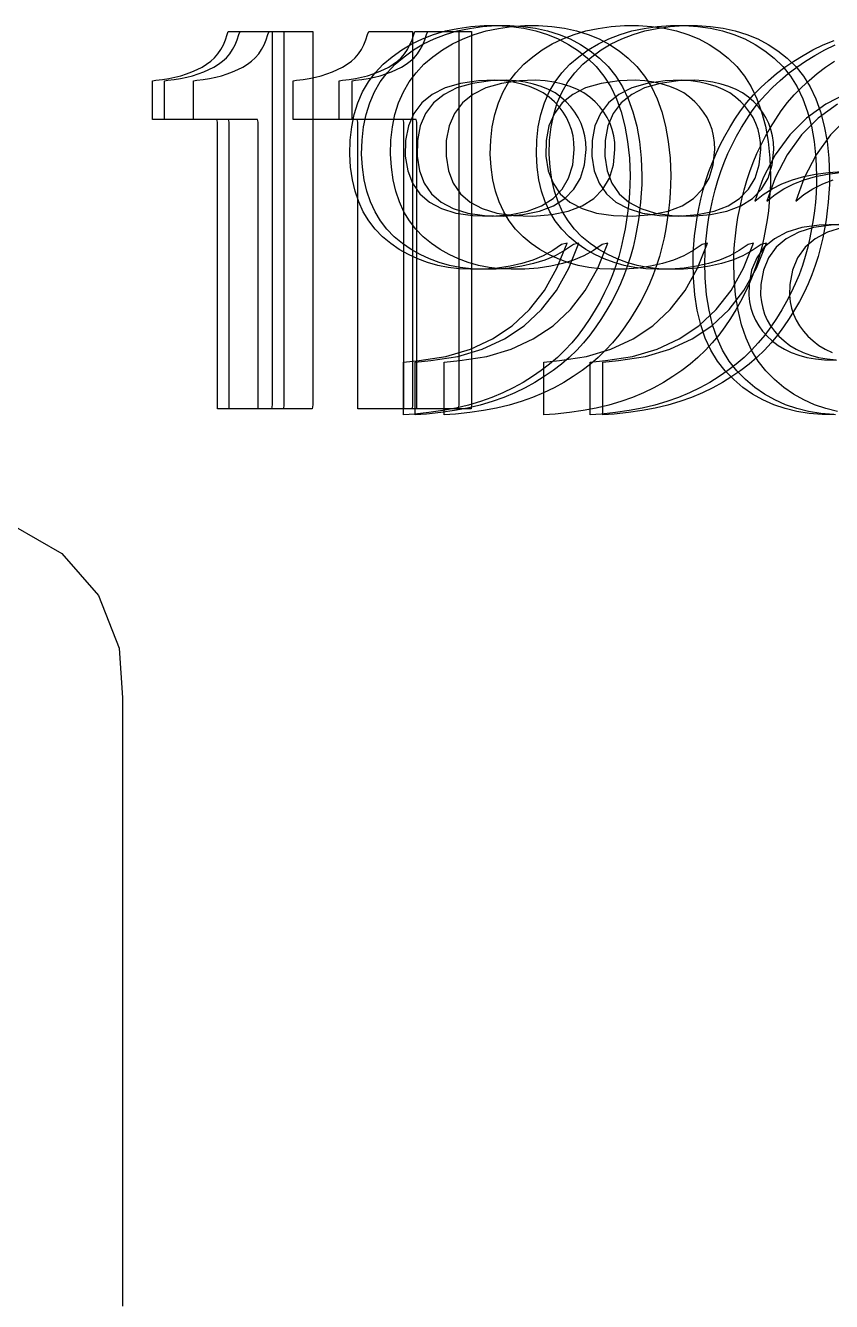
# Model space of a CAD drawing. Extents: x 1 to 47.7, y 0.2 to 35.
# Drawn here: x 36.9824 to 37.1277, y 11.7931 to 12.0232 of the extents above; entities that cross this region are included whole.
import ezdxf

# ---------------------------------------------------------------- set-up
doc = ezdxf.new("R2010")
doc.units = 0
doc.header["$MEASUREMENT"] = 0
for name, color, linetype in [('6_1__EMPTY_IO_BOARD_POSITI', 7, 'CONTINUOUS'), ('6_2___8__INDEPENDENT_INPUT', 7, 'CONTINUOUS'), ('6_3___8__OPTOISO_INDEPENDE', 7, 'CONTINUOUS'), ('6_4___24__OPTOISO_INDEPEND', 7, 'CONTINUOUS'), ('6_5___8__INDEPENDENT_INPUT', 7, 'CONTINUOUS'), ('6_6___8__INDEPENDENT_INPUT', 7, 'CONTINUOUS'), ('6_7___8__OPTOISO_INDEPENDE', 7, 'CONTINUOUS'), ('6_8___8__OPTOISO_INDEPENDE', 7, 'CONTINUOUS')]:
    doc.layers.add(name, color=color, linetype=linetype)

msp = doc.modelspace()

# ---------------------------------------------------------------- linework, layer by layer
at = {"layer": '6_1__EMPTY_IO_BOARD_POSITI'}
msp.add_lwpolyline([(36.98017, 11.93303), (36.98894, 11.92799), (36.99553, 11.92038), (36.99928, 11.91089), (36.99989, 11.90192), (36.99989, 11.89212), (36.99989, 11.87726), (36.99989, 11.83979), (36.99989, 11.82092), (36.99989, 11.80445), (36.99989, 11.79226)], dxfattribs=at)
at = {"layer": '6_2___8__INDEPENDENT_INPUT'}
for points in [[(37.09355, 11.99607), (37.09352, 11.99451), (37.09345, 11.99294), (37.09332, 11.99136), (37.09314, 11.98976), (37.09292, 11.98815), (37.09264, 11.98652), (37.09232, 11.98488), (37.09195, 11.98323), (37.09151, 11.98156), (37.09098, 11.97989), (37.09037, 11.97825), (37.0897, 11.97663), (37.08895, 11.97503), (37.08814, 11.97345), (37.08725, 11.9719), (37.08629, 11.97036), (37.08527, 11.96885), (37.08418, 11.96737), (37.08303, 11.96597), (37.08179, 11.96462), (37.08046, 11.96334), (37.07904, 11.96212), (37.07753, 11.96096), (37.07594, 11.95987), (37.07426, 11.95883), (37.07249, 11.95786), (37.07061, 11.95694), (37.06863, 11.95611), (37.06655, 11.95538), (37.06438, 11.95474), (37.06211, 11.95419), (37.05975, 11.95374), (37.05728, 11.95339), (37.05472, 11.95313), (37.05268, 11.95301), (37.05268, 11.95351), (37.05268, 11.95456), (37.05268, 11.95598), (37.05268, 11.95759), (37.05268, 11.95922), (37.05268, 11.9607), (37.05268, 11.96185), (37.05268, 11.96249), (37.05548, 11.96276), (37.06033, 11.96353), (37.06476, 11.96483), (37.06875, 11.96668), (37.07231, 11.96906), (37.07543, 11.97198), (37.07812, 11.97543), (37.08037, 11.97943), (37.08218, 11.98396), (37.08119, 11.98368), (37.0796, 11.9826), (37.07788, 11.98167), (37.07602, 11.9809), (37.07403, 11.98027), (37.0719, 11.97979), (37.06964, 11.97946), (37.06724, 11.97928), (37.06478, 11.97925), (37.06273, 11.97934), (37.06075, 11.97957), (37.05885, 11.97994), (37.05701, 11.98045), (37.05525, 11.9811), (37.05355, 11.98189), (37.05193, 11.98282), (37.05037, 11.98388), (37.04889, 11.98509), (37.04756, 11.98644), (37.04641, 11.98794), (37.04542, 11.98959), (37.0446, 11.99137), (37.04394, 11.99331), (37.04346, 11.99539), (37.04315, 11.99762), (37.043, 11.99999), (37.04307, 12.0025), (37.04334, 12.0049), (37.0438, 12.00716), (37.04446, 12.00926), (37.04531, 12.01122), (37.04635, 12.01302), (37.04759, 12.01468), (37.04903, 12.01619), (37.05065, 12.01756), (37.05236, 12.01879), (37.05418, 12.01987), (37.05609, 12.0208), (37.05811, 12.02158), (37.06023, 12.02221), (37.06246, 12.02268), (37.06479, 12.023), (37.06722, 12.02317), (37.06971, 12.02319), (37.0721, 12.02304), (37.07438, 12.02272), (37.07655, 12.02224), (37.07863, 12.02159), (37.0806, 12.02077), (37.08246, 12.01979), (37.08423, 12.01864), (37.08588, 12.01732), (37.08744, 12.01581), (37.08883, 12.01408), (37.09005, 12.01214), (37.09108, 12.00999), (37.09193, 12.00763), (37.09261, 12.00506), (37.0931, 12.00227), (37.09341, 11.99928)], [(37.01911, 11.95408), (37.01911, 11.95608), (37.01911, 11.96139), (37.01911, 11.96899), (37.01911, 11.97787), (37.01911, 11.987), (37.01911, 11.99537), (37.01911, 12.00195), (37.01911, 12.00573), (37.01899, 12.00625), (37.01815, 12.00625), (37.01667, 12.00625), (37.0148, 12.00625), (37.01276, 12.00625), (37.01077, 12.00625), (37.00907, 12.00625), (37.00788, 12.00625), (37.00743, 12.00625), (37.00743, 12.00652), (37.00743, 12.00724), (37.00743, 12.00826), (37.00743, 12.00946), (37.00743, 12.01069), (37.00743, 12.01181), (37.00743, 12.0127), (37.00743, 12.01321), (37.00804, 12.01333), (37.00922, 12.01346), (37.01036, 12.01364), (37.01146, 12.01387), (37.01252, 12.01414), (37.01354, 12.01446), (37.01452, 12.01483), (37.01546, 12.01524), (37.01636, 12.0157), (37.01718, 12.01619), (37.01793, 12.01675), (37.01861, 12.01739), (37.01921, 12.01809), (37.01974, 12.01886), (37.0202, 12.0197), (37.02057, 12.02061), (37.02087, 12.02159), (37.02108, 12.02211), (37.02165, 12.02211), (37.02266, 12.02211), (37.02394, 12.02211), (37.02534, 12.02211), (37.0267, 12.02211), (37.02787, 12.02211), (37.02868, 12.02211), (37.02898, 12.02211), (37.02898, 12.01951), (37.02898, 12.01258), (37.02898, 12.00267), (37.02898, 11.99109), (37.02898, 11.97918), (37.02898, 11.96827), (37.02898, 11.95969), (37.02898, 11.95476), (37.02889, 11.95408), (37.02817, 11.95408), (37.02692, 11.95408), (37.02534, 11.95408), (37.02361, 11.95408), (37.02193, 11.95408), (37.02049, 11.95408), (37.01949, 11.95408)], [(37.08348, 12.00084), (37.08343, 12.00208), (37.08326, 12.00328), (37.08298, 12.00443), (37.08259, 12.00553), (37.08208, 12.00658), (37.08147, 12.00758), (37.08074, 12.00853), (37.07989, 12.00943), (37.07894, 12.01028), (37.07788, 12.01103), (37.0767, 12.01167), (37.07541, 12.01221), (37.07401, 12.01264), (37.07249, 12.01297), (37.07087, 12.0132), (37.06913, 12.01331), (37.06623, 12.01323), (37.06299, 12.01276), (37.0602, 12.01194), (37.05786, 12.01076), (37.05598, 12.00923), (37.05455, 12.00734), (37.05357, 12.00509), (37.05305, 12.00248), (37.053, 11.9996), (37.05344, 11.997), (37.05431, 11.99475), (37.05562, 11.99286), (37.05736, 11.99134), (37.05954, 11.99017), (37.06215, 11.98937), (37.06519, 11.98892), (37.06868, 11.98883), (37.07209, 11.98908), (37.07506, 11.98969), (37.07758, 11.99065), (37.07965, 11.99198), (37.08128, 11.99366), (37.08246, 11.99569), (37.08319, 11.99809)]]:
    msp.add_lwpolyline(points, close=True, dxfattribs=at)
for points in [[(37.12817, 11.95302), (37.12585, 11.95321), (37.12363, 11.95357), (37.1215, 11.95411), (37.11946, 11.95481), (37.11751, 11.95568), (37.11566, 11.95673), (37.1139, 11.95794), (37.11224, 11.95933), (37.11068, 11.9609), (37.10931, 11.96267), (37.10812, 11.96465), (37.10712, 11.96683), (37.1063, 11.96923), (37.10567, 11.97184), (37.10523, 11.97465), (37.10497, 11.97768), (37.1049, 11.9805), (37.10494, 11.98208), (37.10504, 11.98367), (37.10519, 11.98527), (37.10539, 11.9869), (37.10565, 11.98854), (37.10597, 11.99019), (37.10634, 11.99186), (37.10676, 11.99355), (37.10724, 11.99523), (37.10778, 11.99688), (37.10839, 11.99851), (37.10907, 12.00012), (37.10982, 12.0017), (37.11063, 12.00326), (37.11151, 12.00481), (37.11246, 12.00633), (37.11347, 12.00783), (37.1146, 12.00928), (37.11582, 12.01068), (37.11712, 12.01201), (37.11849, 12.01329), (37.11994, 12.01451), (37.12147, 12.01567), (37.12308, 12.01677), (37.12476, 12.01781), (37.12653, 12.01879), (37.12839, 12.01969)], [(37.12883, 12.00902), (37.12536, 12.00651), (37.12234, 12.00346), (37.11974, 11.99987), (37.11758, 11.99573), (37.11608, 11.99153), (37.11756, 11.9927), (37.11918, 11.99373), (37.12094, 11.99462), (37.12283, 11.99536), (37.12486, 11.99595), (37.12702, 11.9964), (37.12932, 11.99671)], [(37.13123, 11.98732), (37.12768, 11.9872), (37.12453, 11.98674), (37.12183, 11.98592), (37.11957, 11.98474), (37.11776, 11.98321), (37.1164, 11.98132), (37.11548, 11.97907), (37.11501, 11.97647), (37.11497, 11.97458), (37.1151, 11.97338), (37.11534, 11.97223), (37.11569, 11.97113), (37.11617, 11.97007), (37.11675, 11.96906), (37.11745, 11.9681), (37.11827, 11.96719), (37.1192, 11.96631), (37.12024, 11.96551), (37.12138, 11.9648), (37.12263, 11.96421), (37.12397, 11.96373), (37.12542, 11.96335), (37.12696, 11.96307), (37.12861, 11.96291)]]:
    msp.add_lwpolyline(points, dxfattribs=at)
at = {"layer": '6_3___8__OPTOISO_INDEPENDE'}
for points in [[(37.09142, 11.99607), (37.09139, 11.99451), (37.09132, 11.99294), (37.09119, 11.99136), (37.09101, 11.98976), (37.09079, 11.98815), (37.09051, 11.98652), (37.09019, 11.98488), (37.08982, 11.98323), (37.08938, 11.98156), (37.08885, 11.97989), (37.08824, 11.97825), (37.08757, 11.97663), (37.08682, 11.97503), (37.08601, 11.97345), (37.08512, 11.9719), (37.08417, 11.97036), (37.08314, 11.96885), (37.08206, 11.96737), (37.0809, 11.96597), (37.07966, 11.96462), (37.07833, 11.96334), (37.07691, 11.96212), (37.0754, 11.96096), (37.07381, 11.95987), (37.07213, 11.95883), (37.07036, 11.95786), (37.06848, 11.95694), (37.0665, 11.95611), (37.06443, 11.95538), (37.06225, 11.95474), (37.05998, 11.95419), (37.05762, 11.95374), (37.05515, 11.95339), (37.05259, 11.95313), (37.05055, 11.95301), (37.05055, 11.95351), (37.05055, 11.95456), (37.05055, 11.95598), (37.05055, 11.95759), (37.05055, 11.95922), (37.05055, 11.9607), (37.05055, 11.96185), (37.05055, 11.96249), (37.05335, 11.96276), (37.05821, 11.96353), (37.06264, 11.96483), (37.06663, 11.96668), (37.07018, 11.96906), (37.0733, 11.97198), (37.07599, 11.97543), (37.07824, 11.97943), (37.08005, 11.98396), (37.07906, 11.98368), (37.07747, 11.9826), (37.07575, 11.98167), (37.07389, 11.9809), (37.0719, 11.98027), (37.06977, 11.97979), (37.06751, 11.97946), (37.06511, 11.97928), (37.06265, 11.97925), (37.06061, 11.97934), (37.05863, 11.97957), (37.05672, 11.97994), (37.05489, 11.98045), (37.05312, 11.9811), (37.05143, 11.98189), (37.0498, 11.98282), (37.04825, 11.98388), (37.04677, 11.98509), (37.04544, 11.98644), (37.04428, 11.98794), (37.04329, 11.98959), (37.04247, 11.99137), (37.04181, 11.99331), (37.04133, 11.99539), (37.04102, 11.99762), (37.04088, 11.99999), (37.04094, 12.0025), (37.04121, 12.0049), (37.04167, 12.00716), (37.04233, 12.00926), (37.04318, 12.01122), (37.04423, 12.01302), (37.04547, 12.01468), (37.04691, 12.01619), (37.04853, 12.01756), (37.05024, 12.01879), (37.05205, 12.01987), (37.05397, 12.0208), (37.05599, 12.02158), (37.05811, 12.02221), (37.06033, 12.02268), (37.06267, 12.023), (37.0651, 12.02317), (37.06759, 12.02319), (37.06997, 12.02304), (37.07225, 12.02272), (37.07443, 12.02224), (37.0765, 12.02159), (37.07847, 12.02077), (37.08033, 12.01979), (37.0821, 12.01864), (37.08375, 12.01732), (37.08531, 12.01581), (37.08671, 12.01408), (37.08792, 12.01214), (37.08896, 12.00999), (37.08981, 12.00763), (37.09048, 12.00506), (37.09097, 12.00227), (37.09129, 11.99928)], [(37.01698, 11.95408), (37.01698, 11.95608), (37.01698, 11.96139), (37.01698, 11.96899), (37.01698, 11.97787), (37.01698, 11.987), (37.01698, 11.99537), (37.01698, 12.00195), (37.01698, 12.00573), (37.01686, 12.00625), (37.01602, 12.00625), (37.01454, 12.00625), (37.01267, 12.00625), (37.01063, 12.00625), (37.00864, 12.00625), (37.00694, 12.00625), (37.00575, 12.00625), (37.0053, 12.00625), (37.0053, 12.00652), (37.0053, 12.00724), (37.0053, 12.00826), (37.0053, 12.00946), (37.0053, 12.01069), (37.0053, 12.01181), (37.0053, 12.0127), (37.0053, 12.01321), (37.00591, 12.01333), (37.00709, 12.01346), (37.00823, 12.01364), (37.00933, 12.01387), (37.01039, 12.01414), (37.01141, 12.01446), (37.01239, 12.01483), (37.01333, 12.01524), (37.01423, 12.0157), (37.01505, 12.01619), (37.0158, 12.01675), (37.01648, 12.01739), (37.01708, 12.01809), (37.01761, 12.01886), (37.01807, 12.0197), (37.01844, 12.02061), (37.01874, 12.02159), (37.01895, 12.02211), (37.01953, 12.02211), (37.02053, 12.02211), (37.02181, 12.02211), (37.02321, 12.02211), (37.02457, 12.02211), (37.02574, 12.02211), (37.02655, 12.02211), (37.02686, 12.02211), (37.02686, 12.01951), (37.02686, 12.01258), (37.02686, 12.00267), (37.02686, 11.99109), (37.02686, 11.97918), (37.02686, 11.96827), (37.02686, 11.95969), (37.02686, 11.95476), (37.02676, 11.95408), (37.02604, 11.95408), (37.0248, 11.95408), (37.02321, 11.95408), (37.02148, 11.95408), (37.0198, 11.95408), (37.01836, 11.95408), (37.01736, 11.95408)], [(37.08135, 12.00084), (37.0813, 12.00208), (37.08113, 12.00328), (37.08085, 12.00443), (37.08046, 12.00553), (37.07996, 12.00658), (37.07934, 12.00758), (37.07861, 12.00853), (37.07776, 12.00943), (37.07681, 12.01028), (37.07575, 12.01103), (37.07457, 12.01167), (37.07328, 12.01221), (37.07188, 12.01264), (37.07036, 12.01297), (37.06874, 12.0132), (37.067, 12.01331), (37.06411, 12.01323), (37.06086, 12.01276), (37.05807, 12.01194), (37.05574, 12.01076), (37.05385, 12.00923), (37.05242, 12.00734), (37.05144, 12.00509), (37.05092, 12.00248), (37.05087, 11.9996), (37.05131, 11.997), (37.05218, 11.99475), (37.05349, 11.99286), (37.05523, 11.99134), (37.05741, 11.99017), (37.06002, 11.98937), (37.06307, 11.98892), (37.06656, 11.98883), (37.06997, 11.98908), (37.07293, 11.98969), (37.07545, 11.99065), (37.07752, 11.99198), (37.07915, 11.99366), (37.08033, 11.99569), (37.08107, 11.99809)]]:
    msp.add_lwpolyline(points, close=True, dxfattribs=at)
for points in [[(37.1285, 11.953), (37.12604, 11.95302), (37.12372, 11.95321), (37.1215, 11.95357), (37.11937, 11.95411), (37.11733, 11.95481), (37.11538, 11.95568), (37.11353, 11.95673), (37.11177, 11.95794), (37.11011, 11.95933), (37.10855, 11.9609), (37.10718, 11.96267), (37.10599, 11.96465), (37.10499, 11.96683), (37.10417, 11.96923), (37.10354, 11.97184), (37.1031, 11.97465), (37.10284, 11.97768), (37.10277, 11.9805), (37.10281, 11.98208), (37.10291, 11.98367), (37.10306, 11.98527), (37.10326, 11.9869), (37.10352, 11.98854), (37.10384, 11.99019), (37.10421, 11.99186), (37.10463, 11.99355), (37.10511, 11.99523), (37.10565, 11.99688), (37.10626, 11.99851), (37.10694, 12.00012), (37.10769, 12.0017), (37.1085, 12.00326), (37.10939, 12.00481), (37.11034, 12.00633), (37.11136, 12.00783), (37.11248, 12.00928), (37.1137, 12.01068), (37.11499, 12.01201), (37.11637, 12.01329), (37.11782, 12.01451), (37.11934, 12.01567), (37.12095, 12.01677), (37.12263, 12.01781), (37.1244, 12.01879), (37.12627, 12.01969), (37.12824, 12.02048)], [(37.13059, 12.01099), (37.1267, 12.00902), (37.12324, 12.00651), (37.12021, 12.00346), (37.11761, 11.99987), (37.11545, 11.99573), (37.11395, 11.99153), (37.11543, 11.9927), (37.11705, 11.99373), (37.11881, 11.99462), (37.1207, 11.99536), (37.12273, 11.99595), (37.12489, 11.9964), (37.12719, 11.99671), (37.12962, 11.99687)], [(37.1291, 11.98732), (37.12555, 11.9872), (37.1224, 11.98674), (37.1197, 11.98592), (37.11744, 11.98474), (37.11563, 11.98321), (37.11427, 11.98132), (37.11335, 11.97907), (37.11288, 11.97647), (37.11284, 11.97458), (37.11297, 11.97338), (37.11321, 11.97223), (37.11357, 11.97113), (37.11404, 11.97007), (37.11462, 11.96906), (37.11532, 11.9681), (37.11614, 11.96719), (37.11707, 11.96631), (37.11811, 11.96551), (37.11925, 11.9648), (37.1205, 11.96421), (37.12184, 11.96373), (37.12329, 11.96335), (37.12484, 11.96307), (37.12649, 11.96291), (37.12863, 11.96287)]]:
    msp.add_lwpolyline(points, dxfattribs=at)
at = {"layer": '6_4___24__OPTOISO_INDEPEND'}
for points in [[(37.09877, 11.99607), (37.09874, 11.99451), (37.09867, 11.99294), (37.09854, 11.99136), (37.09837, 11.98976), (37.09814, 11.98815), (37.09787, 11.98652), (37.09754, 11.98488), (37.09717, 11.98323), (37.09673, 11.98156), (37.0962, 11.97989), (37.09559, 11.97825), (37.09492, 11.97663), (37.09418, 11.97503), (37.09336, 11.97345), (37.09247, 11.9719), (37.09152, 11.97036), (37.09049, 11.96885), (37.08941, 11.96737), (37.08825, 11.96597), (37.08701, 11.96462), (37.08568, 11.96334), (37.08426, 11.96212), (37.08275, 11.96096), (37.08116, 11.95987), (37.07948, 11.95883), (37.07771, 11.95786), (37.07583, 11.95694), (37.07385, 11.95611), (37.07178, 11.95538), (37.0696, 11.95474), (37.06733, 11.95419), (37.06497, 11.95374), (37.0625, 11.95339), (37.05994, 11.95313), (37.0579, 11.95301), (37.0579, 11.95351), (37.0579, 11.95456), (37.0579, 11.95598), (37.0579, 11.95759), (37.0579, 11.95922), (37.0579, 11.9607), (37.0579, 11.96185), (37.0579, 11.96249), (37.0607, 11.96276), (37.06556, 11.96353), (37.06998, 11.96483), (37.07397, 11.96668), (37.07753, 11.96906), (37.08065, 11.97198), (37.08334, 11.97543), (37.08559, 11.97943), (37.08741, 11.98396), (37.08641, 11.98368), (37.08482, 11.9826), (37.0831, 11.98167), (37.08124, 11.9809), (37.07925, 11.98027), (37.07712, 11.97979), (37.07486, 11.97946), (37.07246, 11.97928), (37.07, 11.97925), (37.06795, 11.97934), (37.06598, 11.97957), (37.06407, 11.97994), (37.06223, 11.98045), (37.06047, 11.9811), (37.05877, 11.98189), (37.05715, 11.98282), (37.05559, 11.98388), (37.05411, 11.98509), (37.05279, 11.98644), (37.05163, 11.98794), (37.05064, 11.98959), (37.04982, 11.99137), (37.04917, 11.99331), (37.04868, 11.99539), (37.04837, 11.99762), (37.04823, 11.99999), (37.04829, 12.0025), (37.04856, 12.0049), (37.04902, 12.00716), (37.04968, 12.00926), (37.05053, 12.01122), (37.05158, 12.01302), (37.05282, 12.01468), (37.05425, 12.01619), (37.05587, 12.01756), (37.05758, 12.01879), (37.0594, 12.01987), (37.06131, 12.0208), (37.06333, 12.02158), (37.06546, 12.02221), (37.06768, 12.02268), (37.07001, 12.023), (37.07244, 12.02317), (37.07493, 12.02319), (37.07732, 12.02304), (37.0796, 12.02272), (37.08178, 12.02224), (37.08385, 12.02159), (37.08582, 12.02077), (37.08769, 12.01979), (37.08945, 12.01864), (37.0911, 12.01732), (37.09266, 12.01581), (37.09405, 12.01408), (37.09527, 12.01214), (37.0963, 12.00999), (37.09715, 12.00763), (37.09783, 12.00506), (37.09832, 12.00227), (37.09864, 11.99928)], [(37.02433, 11.95408), (37.02433, 11.95608), (37.02433, 11.96139), (37.02433, 11.96899), (37.02433, 11.97787), (37.02433, 11.987), (37.02433, 11.99537), (37.02433, 12.00195), (37.02433, 12.00573), (37.02422, 12.00625), (37.02337, 12.00625), (37.0219, 12.00625), (37.02002, 12.00625), (37.01798, 12.00625), (37.01599, 12.00625), (37.01429, 12.00625), (37.0131, 12.00625), (37.01265, 12.00625), (37.01265, 12.00652), (37.01265, 12.00724), (37.01265, 12.00826), (37.01265, 12.00946), (37.01265, 12.01069), (37.01265, 12.01181), (37.01265, 12.0127), (37.01265, 12.01321), (37.01326, 12.01333), (37.01444, 12.01346), (37.01558, 12.01364), (37.01668, 12.01387), (37.01774, 12.01414), (37.01876, 12.01446), (37.01974, 12.01483), (37.02068, 12.01524), (37.02158, 12.0157), (37.0224, 12.01619), (37.02316, 12.01675), (37.02383, 12.01739), (37.02444, 12.01809), (37.02496, 12.01886), (37.02542, 12.0197), (37.02579, 12.02061), (37.0261, 12.02159), (37.0263, 12.02211), (37.02688, 12.02211), (37.02788, 12.02211), (37.02917, 12.02211), (37.03056, 12.02211), (37.03192, 12.02211), (37.03309, 12.02211), (37.0339, 12.02211), (37.03421, 12.02211), (37.03421, 12.01951), (37.03421, 12.01258), (37.03421, 12.00267), (37.03421, 11.99109), (37.03421, 11.97918), (37.03421, 11.96827), (37.03421, 11.95969), (37.03421, 11.95476), (37.03411, 11.95408), (37.03339, 11.95408), (37.03215, 11.95408), (37.03056, 11.95408), (37.02883, 11.95408), (37.02715, 11.95408), (37.02572, 11.95408), (37.02471, 11.95408)], [(37.0887, 12.00084), (37.08865, 12.00208), (37.08848, 12.00328), (37.0882, 12.00443), (37.08781, 12.00553), (37.08731, 12.00658), (37.08669, 12.00758), (37.08596, 12.00853), (37.08512, 12.00943), (37.08416, 12.01028), (37.0831, 12.01103), (37.08192, 12.01167), (37.08063, 12.01221), (37.07923, 12.01264), (37.07772, 12.01297), (37.07609, 12.0132), (37.07435, 12.01331), (37.07146, 12.01323), (37.06821, 12.01276), (37.06542, 12.01194), (37.06308, 12.01076), (37.0612, 12.00923), (37.05977, 12.00734), (37.05879, 12.00509), (37.05827, 12.00248), (37.05823, 11.9996), (37.05866, 11.997), (37.05953, 11.99475), (37.06084, 11.99286), (37.06258, 11.99134), (37.06476, 11.99017), (37.06737, 11.98937), (37.07041, 11.98892), (37.0739, 11.98883), (37.07731, 11.98908), (37.08028, 11.98969), (37.0828, 11.99065), (37.08487, 11.99198), (37.0865, 11.99366), (37.08768, 11.99569), (37.08842, 11.99809)]]:
    msp.add_lwpolyline(points, close=True, dxfattribs=at)
for points in [[(37.12885, 11.95357), (37.12672, 11.95411), (37.12468, 11.95481), (37.12273, 11.95568), (37.12088, 11.95673), (37.11913, 11.95794), (37.11746, 11.95933), (37.1159, 11.9609), (37.11453, 11.96267), (37.11334, 11.96465), (37.11234, 11.96683), (37.11152, 11.96923), (37.11089, 11.97184), (37.11045, 11.97465), (37.11019, 11.97768), (37.11012, 11.9805), (37.11016, 11.98208), (37.11026, 11.98367), (37.11041, 11.98527), (37.11061, 11.9869), (37.11087, 11.98854), (37.11119, 11.99019), (37.11156, 11.99186), (37.11198, 11.99355), (37.11246, 11.99523), (37.113, 11.99688), (37.11361, 11.99851), (37.11429, 12.00012), (37.11504, 12.0017), (37.11585, 12.00326), (37.11673, 12.00481), (37.11768, 12.00633), (37.11869, 12.00783), (37.11983, 12.00928), (37.12104, 12.01068), (37.12234, 12.01201), (37.12371, 12.01329), (37.12517, 12.01451), (37.12669, 12.01567), (37.1283, 12.01677)], [(37.13059, 12.00651), (37.12756, 12.00346), (37.12496, 11.99987), (37.1228, 11.99573), (37.1213, 11.99153), (37.12278, 11.9927), (37.12441, 11.99373), (37.12616, 11.99462), (37.12805, 11.99536)], [(37.12975, 11.98674), (37.12705, 11.98592), (37.12479, 11.98474), (37.12298, 11.98321), (37.12162, 11.98132), (37.12071, 11.97907), (37.12023, 11.97647), (37.12019, 11.97458), (37.12032, 11.97338), (37.12056, 11.97223), (37.12092, 11.97113), (37.12139, 11.97007), (37.12197, 11.96906), (37.12268, 11.9681), (37.12349, 11.96719), (37.12442, 11.96631), (37.12546, 11.96551), (37.1266, 11.9648), (37.12785, 11.96421)]]:
    msp.add_lwpolyline(points, dxfattribs=at)
at = {"layer": '6_5___8__INDEPENDENT_INPUT'}
for points in [[(37.11675, 11.99607), (37.11673, 11.99451), (37.11665, 11.99294), (37.11653, 11.99136), (37.11636, 11.98976), (37.11613, 11.98815), (37.11586, 11.98652), (37.11553, 11.98488), (37.11516, 11.98323), (37.11472, 11.98156), (37.11419, 11.97989), (37.11359, 11.97825), (37.11291, 11.97663), (37.11217, 11.97503), (37.11135, 11.97345), (37.11047, 11.9719), (37.10951, 11.97036), (37.10849, 11.96885), (37.10741, 11.96737), (37.10625, 11.96597), (37.105, 11.96462), (37.10367, 11.96334), (37.10225, 11.96212), (37.10075, 11.96096), (37.09915, 11.95987), (37.09747, 11.95883), (37.09571, 11.95786), (37.09383, 11.95694), (37.09185, 11.95611), (37.08977, 11.95538), (37.0876, 11.95474), (37.08533, 11.95419), (37.08296, 11.95374), (37.08049, 11.95339), (37.07793, 11.95313), (37.07589, 11.95301), (37.07589, 11.95351), (37.07589, 11.95456), (37.07589, 11.95598), (37.07589, 11.95759), (37.07589, 11.95922), (37.07589, 11.9607), (37.07589, 11.96185), (37.07589, 11.96249), (37.07868, 11.96276), (37.08355, 11.96353), (37.08797, 11.96483), (37.09196, 11.96668), (37.09552, 11.96906), (37.09864, 11.97198), (37.10133, 11.97543), (37.10358, 11.97943), (37.1054, 11.98396), (37.1044, 11.98368), (37.10282, 11.9826), (37.10109, 11.98167), (37.09923, 11.9809), (37.09724, 11.98027), (37.09511, 11.97979), (37.09285, 11.97946), (37.09045, 11.97928), (37.08799, 11.97925), (37.08594, 11.97934), (37.08397, 11.97957), (37.08206, 11.97994), (37.08022, 11.98045), (37.07846, 11.9811), (37.07676, 11.98189), (37.07514, 11.98282), (37.07359, 11.98388), (37.07211, 11.98509), (37.07078, 11.98644), (37.06962, 11.98794), (37.06863, 11.98959), (37.06781, 11.99137), (37.06716, 11.99331), (37.06667, 11.99539), (37.06636, 11.99762), (37.06621, 11.99999), (37.06628, 12.0025), (37.06655, 12.0049), (37.06701, 12.00716), (37.06767, 12.00926), (37.06852, 12.01122), (37.06957, 12.01302), (37.07081, 12.01468), (37.07225, 12.01619), (37.07387, 12.01756), (37.07558, 12.01879), (37.07739, 12.01987), (37.07931, 12.0208), (37.08133, 12.02158), (37.08345, 12.02221), (37.08568, 12.02268), (37.08801, 12.023), (37.09044, 12.02317), (37.09293, 12.02319), (37.09531, 12.02304), (37.09759, 12.02272), (37.09977, 12.02224), (37.10184, 12.02159), (37.10381, 12.02077), (37.10568, 12.01979), (37.10744, 12.01864), (37.1091, 12.01732), (37.11066, 12.01581), (37.11205, 12.01408), (37.11326, 12.01214), (37.11429, 12.00999), (37.11515, 12.00763), (37.11582, 12.00506), (37.11631, 12.00227), (37.11662, 11.99928)], [(37.04233, 11.95408), (37.04233, 11.95608), (37.04233, 11.96139), (37.04233, 11.96899), (37.04233, 11.97787), (37.04233, 11.987), (37.04233, 11.99537), (37.04233, 12.00195), (37.04233, 12.00573), (37.04221, 12.00625), (37.04137, 12.00625), (37.03989, 12.00625), (37.03802, 12.00625), (37.03597, 12.00625), (37.03398, 12.00625), (37.03228, 12.00625), (37.03109, 12.00625), (37.03064, 12.00625), (37.03064, 12.00652), (37.03064, 12.00724), (37.03064, 12.00826), (37.03064, 12.00946), (37.03064, 12.01069), (37.03064, 12.01181), (37.03064, 12.0127), (37.03064, 12.01321), (37.03125, 12.01333), (37.03243, 12.01346), (37.03357, 12.01364), (37.03467, 12.01387), (37.03573, 12.01414), (37.03675, 12.01446), (37.03773, 12.01483), (37.03867, 12.01524), (37.03956, 12.0157), (37.04039, 12.01619), (37.04115, 12.01675), (37.04182, 12.01739), (37.04243, 12.01809), (37.04296, 12.01886), (37.04341, 12.0197), (37.04379, 12.02061), (37.04409, 12.02159), (37.0443, 12.02211), (37.04487, 12.02211), (37.04588, 12.02211), (37.04716, 12.02211), (37.04856, 12.02211), (37.04991, 12.02211), (37.05108, 12.02211), (37.05189, 12.02211), (37.05219, 12.02211), (37.05219, 12.01951), (37.05219, 12.01258), (37.05219, 12.00267), (37.05219, 11.99109), (37.05219, 11.97918), (37.05219, 11.96827), (37.05219, 11.95969), (37.05219, 11.95476), (37.05209, 11.95408), (37.05138, 11.95408), (37.05013, 11.95408), (37.04855, 11.95408), (37.04683, 11.95408), (37.04515, 11.95408), (37.04371, 11.95408), (37.04271, 11.95408)], [(37.1067, 12.00084), (37.10665, 12.00208), (37.10648, 12.00328), (37.1062, 12.00443), (37.1058, 12.00553), (37.1053, 12.00658), (37.10468, 12.00758), (37.10395, 12.00853), (37.10311, 12.00943), (37.10216, 12.01028), (37.10109, 12.01103), (37.09991, 12.01167), (37.09862, 12.01221), (37.09722, 12.01264), (37.09571, 12.01297), (37.09408, 12.0132), (37.09235, 12.01331), (37.08945, 12.01323), (37.08621, 12.01276), (37.08341, 12.01194), (37.08108, 12.01076), (37.07919, 12.00923), (37.07776, 12.00734), (37.07679, 12.00509), (37.07627, 12.00248), (37.07622, 11.9996), (37.07666, 11.997), (37.07753, 11.99475), (37.07884, 11.99286), (37.08058, 11.99134), (37.08275, 11.99017), (37.08536, 11.98937), (37.08841, 11.98892), (37.09189, 11.98883), (37.0953, 11.98908), (37.09827, 11.98969), (37.10079, 11.99065), (37.10286, 11.99198), (37.10449, 11.99366), (37.10567, 11.99569), (37.10641, 11.99809)]]:
    msp.add_lwpolyline(points, close=True, dxfattribs=at)
at = {"layer": '6_6___8__INDEPENDENT_INPUT'}
for points in [[(37.11675, 11.99607), (37.11673, 11.99451), (37.11665, 11.99294), (37.11653, 11.99136), (37.11636, 11.98976), (37.11613, 11.98815), (37.11586, 11.98652), (37.11553, 11.98488), (37.11516, 11.98323), (37.11472, 11.98156), (37.11419, 11.97989), (37.11359, 11.97825), (37.11291, 11.97663), (37.11217, 11.97503), (37.11135, 11.97345), (37.11047, 11.9719), (37.10951, 11.97036), (37.10849, 11.96885), (37.10741, 11.96737), (37.10625, 11.96597), (37.105, 11.96462), (37.10367, 11.96334), (37.10225, 11.96212), (37.10075, 11.96096), (37.09915, 11.95987), (37.09747, 11.95883), (37.09571, 11.95786), (37.09383, 11.95694), (37.09185, 11.95611), (37.08977, 11.95538), (37.0876, 11.95474), (37.08533, 11.95419), (37.08296, 11.95374), (37.08049, 11.95339), (37.07793, 11.95313), (37.07589, 11.95301), (37.07589, 11.95351), (37.07589, 11.95456), (37.07589, 11.95598), (37.07589, 11.95759), (37.07589, 11.95922), (37.07589, 11.9607), (37.07589, 11.96185), (37.07589, 11.96249), (37.07868, 11.96276), (37.08355, 11.96353), (37.08797, 11.96483), (37.09196, 11.96668), (37.09552, 11.96906), (37.09864, 11.97198), (37.10133, 11.97543), (37.10358, 11.97943), (37.1054, 11.98396), (37.1044, 11.98368), (37.10282, 11.9826), (37.10109, 11.98167), (37.09923, 11.9809), (37.09724, 11.98027), (37.09511, 11.97979), (37.09285, 11.97946), (37.09045, 11.97928), (37.08799, 11.97925), (37.08594, 11.97934), (37.08397, 11.97957), (37.08206, 11.97994), (37.08022, 11.98045), (37.07846, 11.9811), (37.07676, 11.98189), (37.07514, 11.98282), (37.07359, 11.98388), (37.07211, 11.98509), (37.07078, 11.98644), (37.06962, 11.98794), (37.06863, 11.98959), (37.06781, 11.99137), (37.06716, 11.99331), (37.06667, 11.99539), (37.06636, 11.99762), (37.06621, 11.99999), (37.06628, 12.0025), (37.06655, 12.0049), (37.06701, 12.00716), (37.06767, 12.00926), (37.06852, 12.01122), (37.06957, 12.01302), (37.07081, 12.01468), (37.07225, 12.01619), (37.07387, 12.01756), (37.07558, 12.01879), (37.07739, 12.01987), (37.07931, 12.0208), (37.08133, 12.02158), (37.08345, 12.02221), (37.08568, 12.02268), (37.08801, 12.023), (37.09044, 12.02317), (37.09293, 12.02319), (37.09531, 12.02304), (37.09759, 12.02272), (37.09977, 12.02224), (37.10184, 12.02159), (37.10381, 12.02077), (37.10568, 12.01979), (37.10744, 12.01864), (37.1091, 12.01732), (37.11066, 12.01581), (37.11205, 12.01408), (37.11326, 12.01214), (37.11429, 12.00999), (37.11515, 12.00763), (37.11582, 12.00506), (37.11631, 12.00227), (37.11662, 11.99928)], [(37.04233, 11.95408), (37.04233, 11.95608), (37.04233, 11.96139), (37.04233, 11.96899), (37.04233, 11.97787), (37.04233, 11.987), (37.04233, 11.99537), (37.04233, 12.00195), (37.04233, 12.00573), (37.04221, 12.00625), (37.04137, 12.00625), (37.03989, 12.00625), (37.03802, 12.00625), (37.03597, 12.00625), (37.03398, 12.00625), (37.03228, 12.00625), (37.03109, 12.00625), (37.03064, 12.00625), (37.03064, 12.00652), (37.03064, 12.00724), (37.03064, 12.00826), (37.03064, 12.00946), (37.03064, 12.01069), (37.03064, 12.01181), (37.03064, 12.0127), (37.03064, 12.01321), (37.03125, 12.01333), (37.03243, 12.01346), (37.03357, 12.01364), (37.03467, 12.01387), (37.03573, 12.01414), (37.03675, 12.01446), (37.03773, 12.01483), (37.03867, 12.01524), (37.03956, 12.0157), (37.04039, 12.01619), (37.04115, 12.01675), (37.04182, 12.01739), (37.04243, 12.01809), (37.04296, 12.01886), (37.04341, 12.0197), (37.04379, 12.02061), (37.04409, 12.02159), (37.0443, 12.02211), (37.04487, 12.02211), (37.04588, 12.02211), (37.04716, 12.02211), (37.04856, 12.02211), (37.04991, 12.02211), (37.05108, 12.02211), (37.05189, 12.02211), (37.05219, 12.02211), (37.05219, 12.01951), (37.05219, 12.01258), (37.05219, 12.00267), (37.05219, 11.99109), (37.05219, 11.97918), (37.05219, 11.96827), (37.05219, 11.95969), (37.05219, 11.95476), (37.05209, 11.95408), (37.05138, 11.95408), (37.05013, 11.95408), (37.04855, 11.95408), (37.04683, 11.95408), (37.04515, 11.95408), (37.04371, 11.95408), (37.04271, 11.95408)], [(37.1067, 12.00084), (37.10665, 12.00208), (37.10648, 12.00328), (37.1062, 12.00443), (37.1058, 12.00553), (37.1053, 12.00658), (37.10468, 12.00758), (37.10395, 12.00853), (37.10311, 12.00943), (37.10216, 12.01028), (37.10109, 12.01103), (37.09991, 12.01167), (37.09862, 12.01221), (37.09722, 12.01264), (37.09571, 12.01297), (37.09408, 12.0132), (37.09235, 12.01331), (37.08945, 12.01323), (37.08621, 12.01276), (37.08341, 12.01194), (37.08108, 12.01076), (37.07919, 12.00923), (37.07776, 12.00734), (37.07679, 12.00509), (37.07627, 12.00248), (37.07622, 11.9996), (37.07666, 11.997), (37.07753, 11.99475), (37.07884, 11.99286), (37.08058, 11.99134), (37.08275, 11.99017), (37.08536, 11.98937), (37.08841, 11.98892), (37.09189, 11.98883), (37.0953, 11.98908), (37.09827, 11.98969), (37.10079, 11.99065), (37.10286, 11.99198), (37.10449, 11.99366), (37.10567, 11.99569), (37.10641, 11.99809)]]:
    msp.add_lwpolyline(points, close=True, dxfattribs=at)
at = {"layer": '6_7___8__OPTOISO_INDEPENDE'}
for points in [[(37.12507, 11.99607), (37.12504, 11.99451), (37.12497, 11.99294), (37.12484, 11.99136), (37.12467, 11.98976), (37.12444, 11.98815), (37.12417, 11.98652), (37.12384, 11.98488), (37.12347, 11.98323), (37.12303, 11.98156), (37.1225, 11.97989), (37.12189, 11.97825), (37.12122, 11.97663), (37.12047, 11.97503), (37.11966, 11.97345), (37.11877, 11.9719), (37.11782, 11.97036), (37.11679, 11.96885), (37.11571, 11.96737), (37.11455, 11.96597), (37.11331, 11.96462), (37.11198, 11.96334), (37.11056, 11.96212), (37.10905, 11.96096), (37.10746, 11.95987), (37.10578, 11.95883), (37.10401, 11.95786), (37.10213, 11.95694), (37.10015, 11.95611), (37.09808, 11.95538), (37.0959, 11.95474), (37.09363, 11.95419), (37.09127, 11.95374), (37.0888, 11.95339), (37.08624, 11.95313), (37.0842, 11.95301), (37.0842, 11.95351), (37.0842, 11.95456), (37.0842, 11.95598), (37.0842, 11.95759), (37.0842, 11.95922), (37.0842, 11.9607), (37.0842, 11.96185), (37.0842, 11.96249), (37.087, 11.96276), (37.09186, 11.96353), (37.09628, 11.96483), (37.10027, 11.96668), (37.10383, 11.96906), (37.10695, 11.97198), (37.10964, 11.97543), (37.11189, 11.97943), (37.11371, 11.98396), (37.11271, 11.98368), (37.11112, 11.9826), (37.1094, 11.98167), (37.10754, 11.9809), (37.10555, 11.98027), (37.10342, 11.97979), (37.10116, 11.97946), (37.09876, 11.97928), (37.0963, 11.97925), (37.09425, 11.97934), (37.09228, 11.97957), (37.09037, 11.97994), (37.08853, 11.98045), (37.08677, 11.9811), (37.08507, 11.98189), (37.08345, 11.98282), (37.08189, 11.98388), (37.08041, 11.98509), (37.07909, 11.98644), (37.07793, 11.98794), (37.07694, 11.98959), (37.07612, 11.99137), (37.07546, 11.99331), (37.07498, 11.99539), (37.07467, 11.99762), (37.07453, 11.99999), (37.07459, 12.0025), (37.07486, 12.0049), (37.07532, 12.00716), (37.07598, 12.00926), (37.07683, 12.01122), (37.07788, 12.01302), (37.07912, 12.01468), (37.08055, 12.01619), (37.08217, 12.01756), (37.08388, 12.01879), (37.0857, 12.01987), (37.08761, 12.0208), (37.08963, 12.02158), (37.09176, 12.02221), (37.09398, 12.02268), (37.09631, 12.023), (37.09874, 12.02317), (37.10123, 12.02319), (37.10362, 12.02304), (37.1059, 12.02272), (37.10808, 12.02224), (37.11015, 12.02159), (37.11212, 12.02077), (37.11399, 12.01979), (37.11575, 12.01864), (37.1174, 12.01732), (37.11896, 12.01581), (37.12035, 12.01408), (37.12157, 12.01214), (37.1226, 12.00999), (37.12345, 12.00763), (37.12413, 12.00506), (37.12462, 12.00227), (37.12494, 11.99928)], [(37.05063, 11.95408), (37.05063, 11.95608), (37.05063, 11.96139), (37.05063, 11.96899), (37.05063, 11.97787), (37.05063, 11.987), (37.05063, 11.99537), (37.05063, 12.00195), (37.05063, 12.00573), (37.05052, 12.00625), (37.04967, 12.00625), (37.0482, 12.00625), (37.04632, 12.00625), (37.04428, 12.00625), (37.04229, 12.00625), (37.04059, 12.00625), (37.0394, 12.00625), (37.03895, 12.00625), (37.03895, 12.00652), (37.03895, 12.00724), (37.03895, 12.00826), (37.03895, 12.00946), (37.03895, 12.01069), (37.03895, 12.01181), (37.03895, 12.0127), (37.03895, 12.01321), (37.03956, 12.01333), (37.04074, 12.01346), (37.04188, 12.01364), (37.04298, 12.01387), (37.04404, 12.01414), (37.04506, 12.01446), (37.04604, 12.01483), (37.04698, 12.01524), (37.04788, 12.0157), (37.0487, 12.01619), (37.04946, 12.01675), (37.05013, 12.01739), (37.05074, 12.01809), (37.05126, 12.01886), (37.05172, 12.0197), (37.05209, 12.02061), (37.0524, 12.02159), (37.0526, 12.02211), (37.05318, 12.02211), (37.05418, 12.02211), (37.05547, 12.02211), (37.05686, 12.02211), (37.05822, 12.02211), (37.05939, 12.02211), (37.0602, 12.02211), (37.06051, 12.02211), (37.06051, 12.01951), (37.06051, 12.01258), (37.06051, 12.00267), (37.06051, 11.99109), (37.06051, 11.97918), (37.06051, 11.96827), (37.06051, 11.95969), (37.06051, 11.95476), (37.06041, 11.95408), (37.05969, 11.95408), (37.05845, 11.95408), (37.05686, 11.95408), (37.05513, 11.95408), (37.05345, 11.95408), (37.05201, 11.95408), (37.05101, 11.95408)], [(37.115, 12.00084), (37.11495, 12.00208), (37.11478, 12.00328), (37.1145, 12.00443), (37.11411, 12.00553), (37.11361, 12.00658), (37.11299, 12.00758), (37.11226, 12.00853), (37.11142, 12.00943), (37.11046, 12.01028), (37.1094, 12.01103), (37.10822, 12.01167), (37.10693, 12.01221), (37.10553, 12.01264), (37.10402, 12.01297), (37.10239, 12.0132), (37.10065, 12.01331), (37.09776, 12.01323), (37.09451, 12.01276), (37.09172, 12.01194), (37.08938, 12.01076), (37.0875, 12.00923), (37.08607, 12.00734), (37.08509, 12.00509), (37.08457, 12.00248), (37.08453, 11.9996), (37.08496, 11.997), (37.08583, 11.99475), (37.08714, 11.99286), (37.08888, 11.99134), (37.09106, 11.99017), (37.09367, 11.98937), (37.09671, 11.98892), (37.1002, 11.98883), (37.10361, 11.98908), (37.10658, 11.98969), (37.1091, 11.99065), (37.11117, 11.99198), (37.1128, 11.99366), (37.11398, 11.99569), (37.11472, 11.99809)]]:
    msp.add_lwpolyline(points, close=True, dxfattribs=at)
at = {"layer": '6_8___8__OPTOISO_INDEPENDE'}
for points in [[(37.12739, 11.99607), (37.12736, 11.99451), (37.12729, 11.99294), (37.12716, 11.99136), (37.12699, 11.98976), (37.12677, 11.98815), (37.12649, 11.98652), (37.12617, 11.98488), (37.12579, 11.98323), (37.12535, 11.98156), (37.12482, 11.97989), (37.12422, 11.97825), (37.12355, 11.97663), (37.1228, 11.97503), (37.12199, 11.97345), (37.1211, 11.9719), (37.12014, 11.97036), (37.11912, 11.96885), (37.11804, 11.96737), (37.11688, 11.96597), (37.11564, 11.96462), (37.11431, 11.96334), (37.11289, 11.96212), (37.11138, 11.96096), (37.10979, 11.95987), (37.10811, 11.95883), (37.10634, 11.95786), (37.10446, 11.95694), (37.10248, 11.95611), (37.10041, 11.95538), (37.09823, 11.95474), (37.09596, 11.95419), (37.09359, 11.95374), (37.09112, 11.95339), (37.08856, 11.95313), (37.08652, 11.95301), (37.08652, 11.95351), (37.08652, 11.95456), (37.08652, 11.95598), (37.08652, 11.95759), (37.08652, 11.95922), (37.08652, 11.9607), (37.08652, 11.96185), (37.08652, 11.96249), (37.08932, 11.96276), (37.09418, 11.96353), (37.09861, 11.96483), (37.1026, 11.96668), (37.10615, 11.96906), (37.10928, 11.97198), (37.11196, 11.97543), (37.11422, 11.97943), (37.11604, 11.98396), (37.11504, 11.98368), (37.11345, 11.9826), (37.11173, 11.98167), (37.10987, 11.9809), (37.10788, 11.98027), (37.10575, 11.97979), (37.10348, 11.97946), (37.10108, 11.97928), (37.09862, 11.97925), (37.09658, 11.97934), (37.0946, 11.97957), (37.09269, 11.97994), (37.09086, 11.98045), (37.08909, 11.9811), (37.0874, 11.98189), (37.08577, 11.98282), (37.08422, 11.98388), (37.08274, 11.98509), (37.08141, 11.98644), (37.08025, 11.98794), (37.07926, 11.98959), (37.07844, 11.99137), (37.07779, 11.99331), (37.07731, 11.99539), (37.07699, 11.99762), (37.07685, 11.99999), (37.07691, 12.0025), (37.07718, 12.0049), (37.07765, 12.00716), (37.0783, 12.00926), (37.07916, 12.01122), (37.0802, 12.01302), (37.08144, 12.01468), (37.08288, 12.01619), (37.0845, 12.01756), (37.08621, 12.01879), (37.08802, 12.01987), (37.08994, 12.0208), (37.09196, 12.02158), (37.09408, 12.02221), (37.09631, 12.02268), (37.09864, 12.023), (37.10107, 12.02317), (37.10356, 12.02319), (37.10594, 12.02304), (37.10822, 12.02272), (37.1104, 12.02224), (37.11247, 12.02159), (37.11444, 12.02077), (37.11631, 12.01979), (37.11807, 12.01864), (37.11974, 12.01732), (37.12129, 12.01581), (37.12269, 12.01408), (37.1239, 12.01214), (37.12493, 12.00999), (37.12578, 12.00763), (37.12645, 12.00506), (37.12694, 12.00227), (37.12726, 11.99928)], [(37.05296, 11.95408), (37.05296, 11.95608), (37.05296, 11.96139), (37.05296, 11.96899), (37.05296, 11.97787), (37.05296, 11.987), (37.05296, 11.99537), (37.05296, 12.00195), (37.05296, 12.00573), (37.05285, 12.00625), (37.052, 12.00625), (37.05053, 12.00625), (37.04865, 12.00625), (37.0466, 12.00625), (37.04461, 12.00625), (37.04291, 12.00625), (37.04172, 12.00625), (37.04127, 12.00625), (37.04127, 12.00652), (37.04127, 12.00724), (37.04127, 12.00826), (37.04127, 12.00946), (37.04127, 12.01069), (37.04127, 12.01181), (37.04127, 12.0127), (37.04127, 12.01321), (37.04188, 12.01333), (37.04306, 12.01346), (37.04421, 12.01364), (37.04531, 12.01387), (37.04637, 12.01414), (37.04739, 12.01446), (37.04836, 12.01483), (37.0493, 12.01524), (37.0502, 12.0157), (37.05103, 12.01619), (37.05178, 12.01675), (37.05246, 12.01739), (37.05306, 12.01809), (37.05359, 12.01886), (37.05404, 12.0197), (37.05442, 12.02061), (37.05473, 12.02159), (37.05493, 12.02211), (37.05551, 12.02211), (37.05651, 12.02211), (37.05779, 12.02211), (37.05919, 12.02211), (37.06055, 12.02211), (37.06171, 12.02211), (37.06252, 12.02211), (37.06283, 12.02211), (37.06283, 12.01951), (37.06283, 12.01258), (37.06283, 12.00267), (37.06283, 11.99109), (37.06283, 11.97918), (37.06283, 11.96827), (37.06283, 11.95969), (37.06283, 11.95476), (37.06273, 11.95408), (37.06201, 11.95408), (37.06077, 11.95408), (37.05919, 11.95408), (37.05746, 11.95408), (37.05578, 11.95408), (37.05435, 11.95408), (37.05334, 11.95408)], [(37.11734, 12.00084), (37.11728, 12.00208), (37.11711, 12.00328), (37.11683, 12.00443), (37.11644, 12.00553), (37.11593, 12.00658), (37.11532, 12.00758), (37.11459, 12.00853), (37.11375, 12.00943), (37.11279, 12.01028), (37.11172, 12.01103), (37.11055, 12.01167), (37.10925, 12.01221), (37.10785, 12.01264), (37.10634, 12.01297), (37.10472, 12.0132), (37.10298, 12.01331), (37.10009, 12.01323), (37.09684, 12.01276), (37.09405, 12.01194), (37.09171, 12.01076), (37.08982, 12.00923), (37.08839, 12.00734), (37.08742, 12.00509), (37.0869, 12.00248), (37.08686, 11.9996), (37.08729, 11.997), (37.08816, 11.99475), (37.08947, 11.99286), (37.09121, 11.99134), (37.09339, 11.99017), (37.096, 11.98937), (37.09904, 11.98892), (37.10253, 11.98883), (37.10594, 11.98908), (37.1089, 11.98969), (37.11142, 11.99065), (37.1135, 11.99198), (37.11512, 11.99366), (37.11631, 11.99569), (37.11704, 11.99809)]]:
    msp.add_lwpolyline(points, close=True, dxfattribs=at)

doc.saveas('drawing.dxf')
